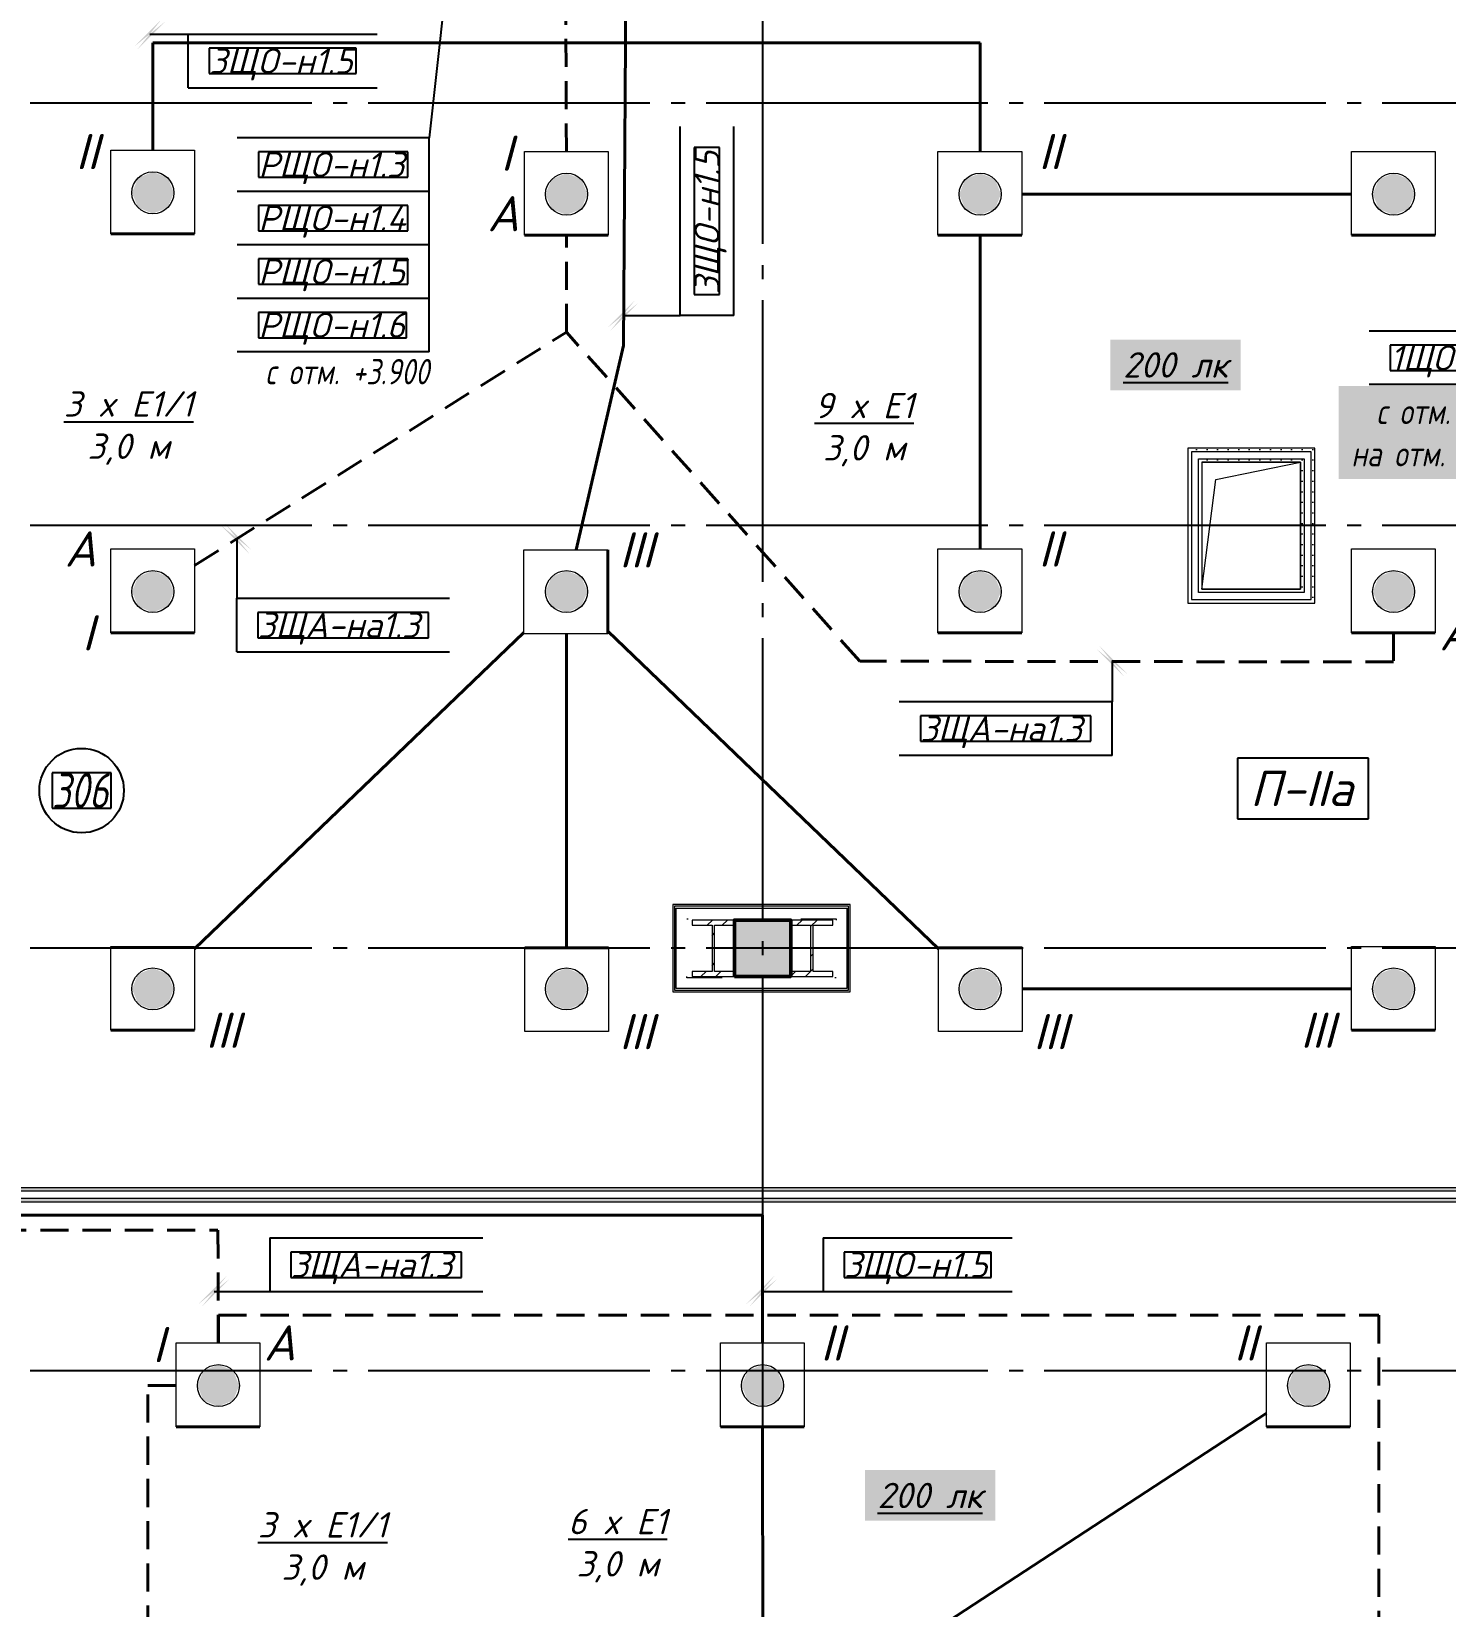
# Model space of a CAD drawing. Header units: millimetres. Extents: x 0 to 1286, y 0 to 420.
# Drawn here: x 406.3 to 506.7, y 142.9 to 254.7 of the extents above; entities that cross this region are included whole.
import ezdxf

# ---------------------------------------------------------------- set-up
doc = ezdxf.new("R2010")
doc.units = ezdxf.units.MM
for name, pattern in [('JIS_02_2.0', [3, 2, -1]), ('ГОСТ 2.303 5', [24, 20, -1.5, 1, -1.5]), ('СПКБ-0000-000-АР#003$0$Achse', [2300, 0, -800, 1500, 0])]:
    doc.linetypes.add(name, pattern=pattern)
for name, color, linetype in [('Viewport1ForCustomObjects_0', 7, 'Continuous'), ('Viewport2ForCustomObjects_0', 7, 'Continuous'), ('Номер помещения', 7, 'Continuous'), ('СПКБ-0000-000-АР#003$0$Колонны новые', 7, 'Continuous'), ('СПКБ-0000-000-АР#003$0$Колонны существующие', 7, 'Continuous'), ('СПКБ-0000-000-АР#003$0$Стены', 7, 'Continuous'), ('Строительные оси', 7, 'Continuous'), ('ЭО_АВАРИЙНОЕ ОСВЕЩЕНИЕ', 7, 'Continuous'), ('ЭО_РАБОЧЕЕ ОСВЕЩЕНИЕ', 7, 'Continuous')]:
    doc.layers.add(name, color=color, linetype=linetype)
for name, color, linetype, lineweight, true_color in [('СПКБ-0000-000-АР#003$0$Колонны новые_Ном._пера__108', 7, 'Continuous', 13, 0xfd8379), ('СПКБ-0000-000-АР#003$0$Колонны существующие_Ном._пера__102', 7, 'Continuous', 13, 0xcccccc), ('СПКБ-0000-000-АР#003$0$Стены_Ном._пера__161', 7, 'Continuous', 13, 0xe11606), ('СПКБ-0000-000-АР#003$0$Стены_Ном._пера__68', 7, 'Continuous', 20, 0xfd4435)]:
    doc.layers.add(name, color=color, linetype=linetype, lineweight=lineweight, true_color=true_color)
for name, color, linetype, lineweight in [('СПКБ-0000-000-АР#003$0$Колонны новые_Ном._пера__20', 1, 'Continuous', 20), ('СПКБ-0000-000-АР#003$0$Колонны существующие_Ном._пера__141', 7, 'Continuous', 50), ('СПКБ-0000-000-АР#003$0$Стены_Ном._пера__1', 7, 'Continuous', 13), ('СПКБ-0000-000-АР#003$0$Стены_Ном._пера__20', 1, 'Continuous', 20), ('СПКБ-0000-000-АР#003$0$Шахты ОВ_Ном._пера__1', 7, 'Continuous', 13)]:
    doc.layers.add(name, color=color, linetype=linetype, lineweight=lineweight)
doc.styles.add('1.8', font='isocpeui.ttf', dxfattribs={"height": 1.8})
doc.styles.add('2.5', font='isocpeui.ttf')
doc.styles.add('CustomTextStyle102', font='isocpeui.ttf', dxfattribs={"width": 0.987755, "height": 1.8})
doc.styles.add('CustomTextStyle109', font='isocpeui.ttf', dxfattribs={"width": 0.987755, "height": 1.8})
doc.styles.add('CustomTextStyle11', font='isocpeui.ttf', dxfattribs={"width": 0.75686, "height": 2.5})
doc.styles.add('CustomTextStyle110', font='isocpeui.ttf', dxfattribs={"width": 0.987755, "height": 1.8})
doc.styles.add('CustomTextStyle124', font='isocpeui.ttf', dxfattribs={"width": 0.987755, "height": 1.8})
doc.styles.add('CustomTextStyle125', font='isocpeui.ttf', dxfattribs={"width": 0.987755, "height": 1.8})
doc.styles.add('CustomTextStyle126', font='isocpeui.ttf', dxfattribs={"width": 0.987755, "height": 1.8})
doc.styles.add('CustomTextStyle127', font='isocpeui.ttf', dxfattribs={"width": 0.987755, "height": 1.8})
doc.styles.add('CustomTextStyle5', font='isocpeui.ttf', dxfattribs={"height": 2.5})
doc.styles.add('CustomTextStyle79', font='isocpeui.ttf', dxfattribs={"width": 0.987755, "height": 1.8})
doc.styles.add('CustomTextStyle80', font='isocpeui.ttf', dxfattribs={"width": 0.987755, "height": 1.8})
doc.styles.add('CustomTextStyle95', font='isocpeui.ttf', dxfattribs={"width": 0.987755, "height": 1.8})
doc.styles.add('CustomTextStyle96', font='isocpeui.ttf', dxfattribs={"width": 0.987755, "height": 1.8})
pattern_1 = [(0, (0, 0), (0, 75), [0, -75])]
pattern_2 = [(0, (0, 0), (0, 173.205), [0, -100]), (0, (50, 86.6), (0, 173.205), [0, -100])]
pattern_3 = [(45, (0, 0), (-159.099, 159.099), []), (45, (-53.03, 53.03), (-159.099, 159.099), [])]

# ---------------------------------------------------------------- blocks, each defined once
blk = doc.blocks.new('*E601')
at = {"layer": 'Номер помещения', "color": 6, "linetype": 'Continuous'}
for p, q in [((163.46, 82.35), (154.15, 82.35)), ((154.15, 82.35), (154.15, 78.05)), ((163.46, 78.05), (163.46, 82.35)), ((154.15, 78.05), (163.46, 78.05))]:
    blk.add_line(p, q, dxfattribs=at)
at = {"layer": 'Номер помещения', "color": 7, "linetype": 'Continuous', "true_color": 0xffffff}
for p, q in [((74.18, 81.3), (69.98, 81.3)), ((69.98, 81.3), (69.98, 78.8)), ((74.18, 78.8), (74.18, 81.3)), ((69.98, 78.8), (74.18, 78.8)), ((69.98, 78.8), (69.98, 78.8))]:
    blk.add_line(p, q, dxfattribs=at)
at = {"layer": 'Номер помещения', "color": 6, "linetype": 'Continuous'}
blk.add_circle((72.08, 80.05), 3, dxfattribs=at)
at = {"layer": 'Строительные оси', "color": 3, "linetype": 'ГОСТ 2.303 5', "lineweight": 25}
for p, q in [((120.43, 258.86), (120.43, -45.14)), ((280.43, 128.86), (-283.57, 128.86)), ((280.43, 98.86), (-283.57, 98.86)), ((280.43, 68.86), (-283.57, 68.86)), ((280.43, 38.86), (-283.57, 38.86))]:
    blk.add_line(p, q, dxfattribs=at)
at = {"layer": 'ЭО_АВАРИЙНОЕ ОСВЕЩЕНИЕ', "color": 1, "linetype": 'JIS_02_2.0', "lineweight": 40}
for p, q in [((106.5, 125.42), (106.46, 135.13)), ((106.51, 112.6), (106.51, 119.47)), ((80.1, 96.04), (106.51, 112.6)), ((127.33, 89.24), (106.51, 112.6)), ((165.24, 91.26), (165.24, 89.18)), ((165.24, 89.18), (127.33, 89.24)), ((63.15, 48.84), (81.76, 48.84)), ((81.76, 48.84), (81.78, 40.84)), ((81.79, 40.84), (81.79, 42.81)), ((81.79, 42.81), (164.2, 42.81)), ((164.2, 42.81), (164.2, 12.5)), ((76.79, -12.81), (76.79, 37.81)), ((76.79, 37.81), (78.79, 37.81))]:
    blk.add_line(p, q, dxfattribs=at)
at = {"layer": 'ЭО_АВАРИЙНОЕ ОСВЕЩЕНИЕ', "color": 7, "lineweight": 0}
for p, q in [((103.52, 125.42), (109.47, 125.42)), ((103.52, 119.47), (103.52, 125.42)), ((109.47, 125.42), (109.47, 119.47)), ((74.15, 97.21), (80.1, 97.21)), ((74.15, 91.26), (74.15, 97.21)), ((80.1, 97.21), (80.1, 91.26)), ((162.25, 97.21), (168.2, 97.21)), ((162.25, 91.26), (162.25, 97.21)), ((168.2, 97.21), (168.2, 91.26)), ((78.79, 40.84), (84.74, 40.84)), ((78.79, 34.89), (78.79, 40.84)), ((84.74, 40.84), (84.74, 34.89))]:
    blk.add_line(p, q, dxfattribs=at)
at = {"layer": 'ЭО_АВАРИЙНОЕ ОСВЕЩЕНИЕ', "color": 1, "lineweight": 40}
for p, q in [((109.47, 119.47), (103.52, 119.47)), ((80.1, 91.26), (74.15, 91.26)), ((168.2, 91.26), (162.25, 91.26)), ((84.74, 34.89), (78.79, 34.89))]:
    blk.add_line(p, q, dxfattribs=at)
at = {"layer": 'ЭО_АВАРИЙНОЕ ОСВЕЩЕНИЕ', "color": 7, "lineweight": 0}
for centre in [(106.51, 122.39), (77.14, 94.18), (165.24, 94.18), (81.79, 37.81)]:
    blk.add_circle(centre, 1.49, dxfattribs=at)
at = {"layer": 'ЭО_АВАРИЙНОЕ ОСВЕЩЕНИЕ', "color": 1, "lineweight": 0}
for points in [[(105.46, 123.45), (105.02, 122.39), (108, 122.39)], [(106.51, 123.88), (105.46, 123.45), (107.56, 123.45)], [(105.46, 123.45), (107.56, 123.45), (108, 122.39)], [(105.02, 122.39), (105.46, 121.34), (107.56, 121.34)], [(105.02, 122.39), (108, 122.39), (107.56, 121.34)], [(105.46, 121.34), (107.56, 121.34), (106.51, 120.91)], [(76.09, 95.23), (75.66, 94.18), (78.63, 94.18)], [(77.14, 95.67), (76.09, 95.23), (78.2, 95.23)], [(76.09, 95.23), (78.2, 95.23), (78.63, 94.18)], [(164.19, 95.23), (163.76, 94.18), (166.73, 94.18)], [(165.24, 95.67), (164.19, 95.23), (166.29, 95.23)], [(164.19, 95.23), (166.29, 95.23), (166.73, 94.18)], [(75.66, 94.18), (76.09, 93.13), (78.2, 93.13)], [(75.66, 94.18), (78.63, 94.18), (78.2, 93.13)], [(163.76, 94.18), (164.19, 93.13), (166.29, 93.13)], [(163.76, 94.18), (166.73, 94.18), (166.29, 93.13)], [(76.09, 93.13), (78.2, 93.13), (77.14, 92.69)], [(164.19, 93.13), (166.29, 93.13), (165.24, 92.69)], [(81.79, 39.3), (80.73, 38.87), (82.84, 38.87)], [(80.73, 38.87), (80.3, 37.81), (83.27, 37.81)], [(80.73, 38.87), (82.84, 38.87), (83.27, 37.81)], [(80.3, 37.81), (80.73, 36.76), (82.84, 36.76)], [(80.3, 37.81), (83.27, 37.81), (82.84, 36.76)], [(80.73, 36.76), (82.84, 36.76), (81.79, 36.33)]]:
    blk.add_solid(points, dxfattribs=at)
at = {"layer": 'ЭО_РАБОЧЕЕ ОСВЕЩЕНИЕ', "color": 5, "lineweight": 40}
for p, q in [((110.7, 135.13), (110.7, 133.13)), ((77.14, 125.52), (77.14, 133.13)), ((77.14, 133.13), (110.7, 133.13)), ((110.7, 133.13), (110.56, 111.64)), ((110.7, 133.13), (135.88, 133.13)), ((135.88, 133.13), (135.88, 125.42)), ((138.83, 122.39), (162.25, 122.39)), ((80.1, 119.57), (74.15, 119.57)), ((138.83, 119.47), (132.88, 119.47)), ((135.88, 119.47), (135.88, 97.21)), ((168.2, 119.47), (162.25, 119.47)), ((110.56, 111.64), (107.2, 97.14)), ((109.44, 97.14), (109.44, 91.19)), ((80.1, 68.81), (103.49, 91.27)), ((106.51, 91.19), (106.51, 68.89)), ((109.44, 91.37), (132.92, 68.81)), ((138.83, 91.26), (132.88, 91.26)), ((103.55, 68.89), (109.5, 68.89)), ((132.92, 68.89), (138.87, 68.89)), ((138.87, 65.97), (162.25, 65.97)), ((80.1, 63.04), (74.15, 63.04)), ((168.2, 63.04), (162.25, 63.04)), ((63.49, 49.92), (120.43, 49.92)), ((120.43, 49.92), (120.43, 40.84)), ((123.41, 14.43), (156.21, 35.86)), ((123.39, 34.89), (117.44, 34.89)), ((120.43, 34.89), (120.45, 15.53)), ((162.16, 34.89), (156.21, 34.89))]:
    blk.add_line(p, q, dxfattribs=at)
at = {"layer": 'ЭО_РАБОЧЕЕ ОСВЕЩЕНИЕ', "color": 7, "lineweight": 0}
for p, q in [((74.15, 125.52), (80.1, 125.52)), ((74.15, 119.57), (74.15, 125.52)), ((80.1, 125.52), (80.1, 119.57)), ((132.88, 125.42), (138.83, 125.42)), ((132.88, 119.47), (132.88, 125.42)), ((138.83, 125.42), (138.83, 119.47)), ((162.25, 125.42), (168.2, 125.42)), ((162.25, 119.47), (162.25, 125.42)), ((168.2, 125.42), (168.2, 119.47)), ((103.49, 91.19), (103.49, 97.14)), ((103.49, 97.14), (109.44, 97.14)), ((132.88, 97.21), (138.83, 97.21)), ((132.88, 91.26), (132.88, 97.21)), ((138.83, 97.21), (138.83, 91.26)), ((109.44, 91.19), (103.49, 91.19)), ((74.15, 68.99), (80.1, 68.99)), ((74.15, 63.04), (74.15, 68.99)), ((80.1, 68.99), (80.1, 63.04)), ((103.55, 62.94), (103.55, 68.89)), ((109.5, 68.89), (109.5, 62.94)), ((132.92, 62.94), (132.92, 68.89)), ((138.87, 68.89), (138.87, 62.94)), ((162.25, 68.99), (168.2, 68.99)), ((162.25, 63.04), (162.25, 68.99)), ((168.2, 68.99), (168.2, 63.04)), ((109.5, 62.94), (103.55, 62.94)), ((138.87, 62.94), (132.92, 62.94)), ((117.44, 40.84), (123.39, 40.84)), ((117.44, 34.89), (117.44, 40.84)), ((123.39, 40.84), (123.39, 34.89)), ((156.21, 40.84), (162.16, 40.84)), ((156.21, 34.89), (156.21, 40.84)), ((162.16, 40.84), (162.16, 34.89))]:
    blk.add_line(p, q, dxfattribs=at)
for centre in [(77.14, 122.49), (135.88, 122.39), (165.24, 122.39), (106.51, 94.18), (135.88, 94.18), (77.14, 65.97), (106.51, 65.97), (135.88, 65.97), (165.24, 65.97), (120.43, 37.81), (159.2, 37.81)]:
    blk.add_circle(centre, 1.49, dxfattribs=at)
at = {"layer": 'ЭО_РАБОЧЕЕ ОСВЕЩЕНИЕ', "color": 5, "lineweight": 0}
for points in [[(76.09, 123.55), (75.66, 122.49), (78.63, 122.49)], [(77.14, 123.98), (76.09, 123.55), (78.2, 123.55)], [(76.09, 123.55), (78.2, 123.55), (78.63, 122.49)], [(134.82, 123.45), (134.39, 122.39), (137.36, 122.39)], [(135.88, 123.88), (134.82, 123.45), (136.93, 123.45)], [(134.82, 123.45), (136.93, 123.45), (137.36, 122.39)], [(164.19, 123.45), (163.76, 122.39), (166.73, 122.39)], [(165.24, 123.88), (164.19, 123.45), (166.29, 123.45)], [(164.19, 123.45), (166.29, 123.45), (166.73, 122.39)], [(75.66, 122.49), (76.09, 121.44), (78.2, 121.44)], [(75.66, 122.49), (78.63, 122.49), (78.2, 121.44)], [(134.39, 122.39), (134.82, 121.34), (136.93, 121.34)], [(134.39, 122.39), (137.36, 122.39), (136.93, 121.34)], [(163.76, 122.39), (164.19, 121.34), (166.29, 121.34)], [(163.76, 122.39), (166.73, 122.39), (166.29, 121.34)], [(76.09, 121.44), (78.2, 121.44), (77.14, 121.01)], [(134.82, 121.34), (136.93, 121.34), (135.88, 120.91)], [(164.19, 121.34), (166.29, 121.34), (165.24, 120.91)], [(105.46, 95.23), (105.02, 94.18), (108, 94.18)], [(106.51, 95.67), (105.46, 95.23), (107.56, 95.23)], [(105.46, 95.23), (107.56, 95.23), (108, 94.18)], [(134.82, 95.23), (134.39, 94.18), (137.36, 94.18)], [(135.88, 95.67), (134.82, 95.23), (136.93, 95.23)], [(134.82, 95.23), (136.93, 95.23), (137.36, 94.18)], [(105.02, 94.18), (105.46, 93.13), (107.56, 93.13)], [(105.02, 94.18), (108, 94.18), (107.56, 93.13)], [(134.39, 94.18), (134.82, 93.13), (136.93, 93.13)], [(134.39, 94.18), (137.36, 94.18), (136.93, 93.13)], [(105.46, 93.13), (107.56, 93.13), (106.51, 92.69)], [(134.82, 93.13), (136.93, 93.13), (135.88, 92.69)], [(77.14, 67.45), (76.09, 67.02), (78.2, 67.02)], [(106.51, 67.45), (105.46, 67.02), (107.56, 67.02)], [(135.88, 67.45), (134.82, 67.02), (136.93, 67.02)], [(165.24, 67.45), (164.19, 67.02), (166.29, 67.02)], [(76.09, 67.02), (75.66, 65.97), (78.63, 65.97)], [(76.09, 67.02), (78.2, 67.02), (78.63, 65.97)], [(105.46, 67.02), (105.02, 65.97), (108, 65.97)], [(105.46, 67.02), (107.56, 67.02), (108, 65.97)], [(134.82, 67.02), (134.39, 65.97), (137.36, 65.97)], [(134.82, 67.02), (136.93, 67.02), (137.36, 65.97)], [(164.19, 67.02), (163.76, 65.97), (166.73, 65.97)], [(164.19, 67.02), (166.29, 67.02), (166.73, 65.97)], [(75.66, 65.97), (76.09, 64.91), (78.2, 64.91)], [(75.66, 65.97), (78.63, 65.97), (78.2, 64.91)], [(76.09, 64.91), (78.2, 64.91), (77.14, 64.48)], [(105.02, 65.97), (105.46, 64.91), (107.56, 64.91)], [(105.02, 65.97), (108, 65.97), (107.56, 64.91)], [(105.46, 64.91), (107.56, 64.91), (106.51, 64.48)], [(134.39, 65.97), (134.82, 64.91), (136.93, 64.91)], [(134.39, 65.97), (137.36, 65.97), (136.93, 64.91)], [(134.82, 64.91), (136.93, 64.91), (135.88, 64.48)], [(163.76, 65.97), (164.19, 64.91), (166.29, 64.91)], [(163.76, 65.97), (166.73, 65.97), (166.29, 64.91)], [(164.19, 64.91), (166.29, 64.91), (165.24, 64.48)], [(120.43, 39.3), (119.38, 38.87), (121.48, 38.87)], [(159.2, 39.3), (158.15, 38.87), (160.25, 38.87)], [(119.38, 38.87), (118.94, 37.81), (121.92, 37.81)], [(119.38, 38.87), (121.48, 38.87), (121.92, 37.81)], [(158.15, 38.87), (157.72, 37.81), (160.69, 37.81)], [(158.15, 38.87), (160.25, 38.87), (160.69, 37.81)], [(118.94, 37.81), (119.38, 36.76), (121.48, 36.76)], [(118.94, 37.81), (121.92, 37.81), (121.48, 36.76)], [(157.72, 37.81), (158.15, 36.76), (160.25, 36.76)], [(157.72, 37.81), (160.69, 37.81), (160.25, 36.76)], [(119.38, 36.76), (121.48, 36.76), (120.43, 36.33)], [(158.15, 36.76), (160.25, 36.76), (159.2, 36.33)]]:
    blk.add_solid(points, dxfattribs=at)
at = {"layer": 'Номер помещения', "color": 7, "linetype": 'Continuous', "style": 'CustomTextStyle11', "width": 0.75686}
blk.add_text('306', height=2.5, dxfattribs=at).set_placement((69.98, 78.8))
at = {"layer": 'Номер помещения', "color": 7, "linetype": 'Continuous', "style": 'CustomTextStyle5'}
blk.add_text('П-IIа', height=2.5, dxfattribs=at).set_placement((155.05, 78.95))
blk = doc.blocks.new('СПКБ-0000-000-АР#003$0$Стена_35', base_point=(6243, 5186))
at = {"layer": 'СПКБ-0000-000-АР#003$0$Стены_Ном._пера__161', "linetype": 'Continuous', "lineweight": 13, "true_color": 0xe11606}
h = blk.add_hatch(dxfattribs=at)
h.set_pattern_fill('ГИПС', color=12, style=0, pattern_type=2)
h.set_pattern_definition(pattern_1)
h.paths.add_polyline_path([(17743, 5186), (6243, 5186), (6243, 5161), (17743, 5161)])
h = blk.add_hatch(dxfattribs=at)
h.set_pattern_fill('ГИПС', color=12, style=0, pattern_type=2)
h.set_pattern_definition(pattern_1)
h.paths.add_polyline_path([(6243, 5086), (17743, 5086), (17743, 5111), (6243, 5111)])
at = {"layer": 'СПКБ-0000-000-АР#003$0$Стены_Ном._пера__161', "color": 12, "linetype": 'Continuous', "lineweight": 13, "true_color": 0xe11606}
for p, q in [((17743, 5161), (6243, 5161)), ((6243, 5111), (17743, 5111))]:
    blk.add_line(p, q, dxfattribs=at)
at = {"layer": 'СПКБ-0000-000-АР#003$0$Стены_Ном._пера__161', "color": 12, "linetype": 'Continuous', "lineweight": 13, "true_color": 0xe11606, "flags": 128}
for points in [[(17743, 5186), (6243, 5186)], [(6243, 5086), (17743, 5086)]]:
    blk.add_lwpolyline(points, dxfattribs=at)
blk = doc.blocks.new('СПКБ-0000-000-АР#003$0$Стена_122', base_point=(15164, 9436))
at = {"layer": 'СПКБ-0000-000-АР#003$0$Стены_Ном._пера__161', "linetype": 'Continuous', "lineweight": 13, "true_color": 0xe11606}
h = blk.add_hatch(dxfattribs=at)
h.set_pattern_fill('ГИПС', color=12, style=0, pattern_type=2)
h.set_pattern_definition(pattern_1)
h.paths.add_polyline_path([(15064, 10436), (15064, 9336), (15089, 9361), (15089, 10411)])
h = blk.add_hatch(dxfattribs=at)
h.set_pattern_fill('ГИПС', color=12, style=0, pattern_type=2)
h.set_pattern_definition(pattern_1)
h.paths.add_polyline_path([(15164, 9436), (15164, 10336), (15139, 10361), (15139, 9411)])
at = {"layer": 'СПКБ-0000-000-АР#003$0$Стены_Ном._пера__161', "color": 12, "linetype": 'Continuous', "lineweight": 13, "true_color": 0xe11606}
for p, q in [((15089, 10411), (15089, 9361)), ((15139, 9411), (15139, 10361))]:
    blk.add_line(p, q, dxfattribs=at)
at = {"layer": 'СПКБ-0000-000-АР#003$0$Стены_Ном._пера__161', "color": 12, "linetype": 'Continuous', "lineweight": 13, "true_color": 0xe11606, "flags": 128}
for points in [[(15064, 10436), (15064, 9336)], [(15164, 9436), (15164, 10336)]]:
    blk.add_lwpolyline(points, dxfattribs=at)
blk = doc.blocks.new('СПКБ-0000-000-АР#003$0$Стена_123', base_point=(15164, 10336))
at = {"layer": 'СПКБ-0000-000-АР#003$0$Стены_Ном._пера__161', "linetype": 'Continuous', "lineweight": 13, "true_color": 0xe11606}
h = blk.add_hatch(dxfattribs=at)
h.set_pattern_fill('ГИПС', color=12, style=0, pattern_type=2)
h.set_pattern_definition(pattern_1)
h.paths.add_polyline_path([(15964, 10436), (15064, 10436), (15089, 10411), (15939, 10411)])
h = blk.add_hatch(dxfattribs=at)
h.set_pattern_fill('ГИПС', color=12, style=0, pattern_type=2)
h.set_pattern_definition(pattern_1)
h.paths.add_polyline_path([(15164, 10336), (15864, 10336), (15889, 10361), (15139, 10361)])
at = {"layer": 'СПКБ-0000-000-АР#003$0$Стены_Ном._пера__161', "color": 12, "linetype": 'Continuous', "lineweight": 13, "true_color": 0xe11606}
for p, q in [((15939, 10411), (15089, 10411)), ((15139, 10361), (15889, 10361))]:
    blk.add_line(p, q, dxfattribs=at)
at = {"layer": 'СПКБ-0000-000-АР#003$0$Стены_Ном._пера__161', "color": 12, "linetype": 'Continuous', "lineweight": 13, "true_color": 0xe11606, "flags": 128}
for points in [[(15964, 10436), (15064, 10436)], [(15164, 10336), (15864, 10336)]]:
    blk.add_lwpolyline(points, dxfattribs=at)
blk = doc.blocks.new('СПКБ-0000-000-АР#003$0$Стена_124', base_point=(15164, 9436))
at = {"layer": 'СПКБ-0000-000-АР#003$0$Стены_Ном._пера__161', "linetype": 'Continuous', "lineweight": 13, "true_color": 0xe11606}
h = blk.add_hatch(dxfattribs=at)
h.set_pattern_fill('ГИПС', color=12, style=0, pattern_type=2)
h.set_pattern_definition(pattern_1)
h.paths.add_polyline_path([(15864, 9436), (15164, 9436), (15139, 9411), (15889, 9411)])
h = blk.add_hatch(dxfattribs=at)
h.set_pattern_fill('ГИПС', color=12, style=0, pattern_type=2)
h.set_pattern_definition(pattern_1)
h.paths.add_polyline_path([(15064, 9336), (15964, 9336), (15939, 9361), (15089, 9361)])
at = {"layer": 'СПКБ-0000-000-АР#003$0$Стены_Ном._пера__161', "color": 12, "linetype": 'Continuous', "lineweight": 13, "true_color": 0xe11606}
for p, q in [((15889, 9411), (15139, 9411)), ((15089, 9361), (15939, 9361))]:
    blk.add_line(p, q, dxfattribs=at)
at = {"layer": 'СПКБ-0000-000-АР#003$0$Стены_Ном._пера__161', "color": 12, "linetype": 'Continuous', "lineweight": 13, "true_color": 0xe11606, "flags": 128}
for points in [[(15864, 9436), (15164, 9436)], [(15064, 9336), (15964, 9336)]]:
    blk.add_lwpolyline(points, dxfattribs=at)
blk = doc.blocks.new('СПКБ-0000-000-АР#003$0$Стена_125', base_point=(15864, 9436))
at = {"layer": 'СПКБ-0000-000-АР#003$0$Стены_Ном._пера__161', "linetype": 'Continuous', "lineweight": 13, "true_color": 0xe11606}
h = blk.add_hatch(dxfattribs=at)
h.set_pattern_fill('ГИПС', color=12, style=0, pattern_type=2)
h.set_pattern_definition(pattern_1)
h.paths.add_polyline_path([(15964, 9336), (15964, 10436), (15939, 10411), (15939, 9361)])
h = blk.add_hatch(dxfattribs=at)
h.set_pattern_fill('ГИПС', color=12, style=0, pattern_type=2)
h.set_pattern_definition(pattern_1)
h.paths.add_polyline_path([(15864, 10336), (15864, 9436), (15889, 9411), (15889, 10361)])
at = {"layer": 'СПКБ-0000-000-АР#003$0$Стены_Ном._пера__161', "color": 12, "linetype": 'Continuous', "lineweight": 13, "true_color": 0xe11606}
for p, q in [((15939, 9361), (15939, 10411)), ((15889, 10361), (15889, 9411))]:
    blk.add_line(p, q, dxfattribs=at)
at = {"layer": 'СПКБ-0000-000-АР#003$0$Стены_Ном._пера__161', "color": 12, "linetype": 'Continuous', "lineweight": 13, "true_color": 0xe11606, "flags": 128}
for points in [[(15964, 9336), (15964, 10436)], [(15864, 10336), (15864, 9436)]]:
    blk.add_lwpolyline(points, dxfattribs=at)
blk = doc.blocks.new('СПКБ-0000-000-АР#003$0$Стена_179', base_point=(12566, 6676))
at = {"layer": 'СПКБ-0000-000-АР#003$0$Стены_Ном._пера__20', "linetype": 'Continuous', "lineweight": 20}
h = blk.add_hatch(dxfattribs=at)
h.set_pattern_fill('ШТУКАТУРКА', color=1, style=0, pattern_type=2)
h.set_pattern_definition(pattern_2)
h.paths.add_polyline_path([(12641, 6601), (11431, 6601), (11418, 6588), (12654, 6588)])
h = blk.add_hatch(dxfattribs=at)
h.set_pattern_fill('ШТУКАТУРКА', color=1, style=0, pattern_type=2)
h.set_pattern_definition(pattern_2)
h.paths.add_polyline_path([(11406, 6576), (12666, 6576), (12654, 6588), (11418, 6588)])
at = {"layer": 'СПКБ-0000-000-АР#003$0$Стены_Ном._пера__1', "color": 7, "linetype": 'СПКБ-0000-000-АР#003$0$Achse', "lineweight": 13, "flags": 128}
blk.add_lwpolyline([(12566, 6676), (11506, 6676)], dxfattribs=at)
at = {"layer": 'СПКБ-0000-000-АР#003$0$Стены_Ном._пера__20', "color": 1, "linetype": 'Continuous', "lineweight": 20, "flags": 128}
blk.add_lwpolyline([(11406, 6576), (12666, 6576)], dxfattribs=at)
at = {"layer": 'СПКБ-0000-000-АР#003$0$Стены_Ном._пера__68', "color": 20, "linetype": 'Continuous', "lineweight": 20, "true_color": 0xfd4435}
for p, q in [((12641, 6601), (11431, 6601)), ((11418, 6588), (12654, 6588))]:
    blk.add_line(p, q, dxfattribs=at)
blk = doc.blocks.new('СПКБ-0000-000-АР#003$0$Стена_180', base_point=(12566, 6676))
at = {"layer": 'СПКБ-0000-000-АР#003$0$Стены_Ном._пера__20', "linetype": 'Continuous', "lineweight": 20}
h = blk.add_hatch(dxfattribs=at)
h.set_pattern_fill('ШТУКАТУРКА', color=1, style=0, pattern_type=2)
h.set_pattern_definition(pattern_2)
h.paths.add_polyline_path([(12641, 7171), (12641, 6601), (12654, 6588), (12654, 7184)])
h = blk.add_hatch(dxfattribs=at)
h.set_pattern_fill('ШТУКАТУРКА', color=1, style=0, pattern_type=2)
h.set_pattern_definition(pattern_2)
h.paths.add_polyline_path([(12666, 6576), (12666, 7196), (12654, 7184), (12654, 6588)])
at = {"layer": 'СПКБ-0000-000-АР#003$0$Стены_Ном._пера__1', "color": 7, "linetype": 'СПКБ-0000-000-АР#003$0$Achse', "lineweight": 13, "flags": 128}
blk.add_lwpolyline([(12566, 7096), (12566, 6676)], dxfattribs=at)
at = {"layer": 'СПКБ-0000-000-АР#003$0$Стены_Ном._пера__20', "color": 1, "linetype": 'Continuous', "lineweight": 20, "flags": 128}
blk.add_lwpolyline([(12666, 6576), (12666, 7196)], dxfattribs=at)
at = {"layer": 'СПКБ-0000-000-АР#003$0$Стены_Ном._пера__68', "color": 20, "linetype": 'Continuous', "lineweight": 20, "true_color": 0xfd4435}
for p, q in [((12641, 7171), (12641, 6601)), ((12654, 6588), (12654, 7184))]:
    blk.add_line(p, q, dxfattribs=at)
blk = doc.blocks.new('СПКБ-0000-000-АР#003$0$Стена_181', base_point=(11506, 6676))
at = {"layer": 'СПКБ-0000-000-АР#003$0$Стены_Ном._пера__20', "linetype": 'Continuous', "lineweight": 20}
h = blk.add_hatch(dxfattribs=at)
h.set_pattern_fill('ШТУКАТУРКА', color=1, style=0, pattern_type=2)
h.set_pattern_definition(pattern_2)
h.paths.add_polyline_path([(11406, 7196), (11406, 6576), (11418, 6588), (11418, 7184)])
h = blk.add_hatch(dxfattribs=at)
h.set_pattern_fill('ШТУКАТУРКА', color=1, style=0, pattern_type=2)
h.set_pattern_definition(pattern_2)
h.paths.add_polyline_path([(11431, 6601), (11431, 7171), (11418, 7184), (11418, 6588)])
at = {"layer": 'СПКБ-0000-000-АР#003$0$Стены_Ном._пера__1', "color": 7, "linetype": 'СПКБ-0000-000-АР#003$0$Achse', "lineweight": 13, "flags": 128}
blk.add_lwpolyline([(11506, 6676), (11506, 7096)], dxfattribs=at)
at = {"layer": 'СПКБ-0000-000-АР#003$0$Стены_Ном._пера__20', "color": 1, "linetype": 'Continuous', "lineweight": 20, "flags": 128}
blk.add_lwpolyline([(11406, 7196), (11406, 6576)], dxfattribs=at)
at = {"layer": 'СПКБ-0000-000-АР#003$0$Стены_Ном._пера__68', "color": 20, "linetype": 'Continuous', "lineweight": 20, "true_color": 0xfd4435}
for p, q in [((11418, 7184), (11418, 6588)), ((11431, 6601), (11431, 7171))]:
    blk.add_line(p, q, dxfattribs=at)
blk = doc.blocks.new('СПКБ-0000-000-АР#003$0$Стена_182', base_point=(12566, 7096))
at = {"layer": 'СПКБ-0000-000-АР#003$0$Стены_Ном._пера__20', "linetype": 'Continuous', "lineweight": 20}
h = blk.add_hatch(dxfattribs=at)
h.set_pattern_fill('ШТУКАТУРКА', color=1, style=0, pattern_type=2)
h.set_pattern_definition(pattern_2)
h.paths.add_polyline_path([(12666, 7196), (11406, 7196), (11418, 7184), (12654, 7184)])
h = blk.add_hatch(dxfattribs=at)
h.set_pattern_fill('ШТУКАТУРКА', color=1, style=0, pattern_type=2)
h.set_pattern_definition(pattern_2)
h.paths.add_polyline_path([(11431, 7171), (12641, 7171), (12654, 7184), (11418, 7184)])
at = {"layer": 'СПКБ-0000-000-АР#003$0$Стены_Ном._пера__1', "color": 7, "linetype": 'СПКБ-0000-000-АР#003$0$Achse', "lineweight": 13, "flags": 128}
blk.add_lwpolyline([(11506, 7096), (12566, 7096)], dxfattribs=at)
at = {"layer": 'СПКБ-0000-000-АР#003$0$Стены_Ном._пера__20', "color": 1, "linetype": 'Continuous', "lineweight": 20, "flags": 128}
blk.add_lwpolyline([(12666, 7196), (11406, 7196)], dxfattribs=at)
at = {"layer": 'СПКБ-0000-000-АР#003$0$Стены_Ном._пера__68', "color": 20, "linetype": 'Continuous', "lineweight": 20, "true_color": 0xfd4435}
for p, q in [((12654, 7184), (11418, 7184)), ((11431, 7171), (12641, 7171))]:
    blk.add_line(p, q, dxfattribs=at)
blk = doc.blocks.new('СПКБ-0000-000-АР#003$0$Колонна_65', base_point=(12393, 6886))
at = {"layer": 'СПКБ-0000-000-АР#003$0$Колонны новые_Ном._пера__108', "linetype": 'Continuous', "lineweight": 13, "true_color": 0xfd8379}
h = blk.add_hatch(dxfattribs=at)
h.set_pattern_fill('СТАЛЬ', color=11, style=0, pattern_type=2)
h.set_pattern_definition(pattern_3)
h.paths.add_polyline_path([(12243, 6686), (12543, 6686), (12543, 6722), (12402, 6722), (12402, 7049), (12543, 7049), (12543, 7086), (12243, 7086), (12243, 7049), (12384, 7049), (12384, 6722), (12243, 6722)])
at = {"layer": 'СПКБ-0000-000-АР#003$0$Колонны новые_Ном._пера__20', "color": 1, "linetype": 'Continuous', "lineweight": 20}
for p, q in [((12543, 7086), (12243, 7086)), ((12243, 7086), (12243, 7049)), ((12243, 7049), (12384, 7049)), ((12384, 7049), (12384, 6722)), ((12402, 6722), (12402, 7049)), ((12402, 7049), (12543, 7049)), ((12543, 7049), (12543, 7086)), ((12384, 6722), (12243, 6722)), ((12243, 6722), (12243, 6686)), ((12543, 6722), (12402, 6722)), ((12543, 6686), (12543, 6722)), ((12243, 6686), (12543, 6686))]:
    blk.add_line(p, q, dxfattribs=at)
blk = doc.blocks.new('СПКБ-0000-000-АР#003$0$Колонна_66', base_point=(11693, 6886))
at = {"layer": 'СПКБ-0000-000-АР#003$0$Колонны новые_Ном._пера__108', "linetype": 'Continuous', "lineweight": 13, "true_color": 0xfd8379}
h = blk.add_hatch(dxfattribs=at)
h.set_pattern_fill('СТАЛЬ', color=11, style=0, pattern_type=2)
h.set_pattern_definition(pattern_3)
h.paths.add_polyline_path([(11843, 6686), (11843, 6722), (11702, 6722), (11702, 7049), (11843, 7049), (11843, 7086), (11543, 7086), (11543, 7049), (11684, 7049), (11684, 6722), (11543, 6722), (11543, 6686)])
at = {"layer": 'СПКБ-0000-000-АР#003$0$Колонны новые_Ном._пера__20', "color": 1, "linetype": 'Continuous', "lineweight": 20}
for p, q in [((11843, 7086), (11543, 7086)), ((11543, 7086), (11543, 7049)), ((11543, 7049), (11684, 7049)), ((11684, 7049), (11684, 6722)), ((11702, 6722), (11702, 7049)), ((11702, 7049), (11843, 7049)), ((11843, 7049), (11843, 7086)), ((11684, 6722), (11543, 6722)), ((11543, 6722), (11543, 6686)), ((11843, 6722), (11702, 6722)), ((11843, 6686), (11843, 6722)), ((11543, 6686), (11843, 6686))]:
    blk.add_line(p, q, dxfattribs=at)
blk = doc.blocks.new('СПКБ-0000-000-АР#003$0$Колонна_113', base_point=(12043, 6886))
at = {"layer": 'СПКБ-0000-000-АР#003$0$Колонны существующие_Ном._пера__102', "linetype": 'Continuous', "lineweight": 13, "true_color": 0xcccccc}
blk.add_hatch(color=254, dxfattribs=at).paths.add_polyline_path([(11843, 6686), (12243, 6686), (12243, 7086), (11843, 7086)])
at = {"layer": 'СПКБ-0000-000-АР#003$0$Колонны существующие_Ном._пера__141', "color": 7, "linetype": 'Continuous', "lineweight": 50, "flags": 128}
blk.add_lwpolyline([(11843, 6686), (12243, 6686), (12243, 7086), (11843, 7086)], close=True, dxfattribs=at)
blk = doc.blocks.new('*E600')
at = {"layer": 'СПКБ-0000-000-АР#003$0$Шахты ОВ_Ном._пера__1', "color": 7, "linetype": 'Continuous', "lineweight": 13}
for p, q in [((398.177, 128.97), (404.194, 130.201)), ((397.194, 121.201), (398.177, 128.97))]:
    blk.add_line(p, q, dxfattribs=at)
at = {"layer": 'СПКБ-0000-000-АР#003$0$Шахты ОВ_Ном._пера__1', "color": 7, "linetype": 'Continuous', "lineweight": 13, "flags": 128}
blk.add_lwpolyline([(404.194, 121.201), (404.194, 130.201), (397.194, 130.201), (397.194, 121.201)], close=True, dxfattribs=at)
at = {"layer": 'СПКБ-0000-000-АР#003$0$Колонны новые', "color": 1, "lineweight": 20, "xscale": 0.01, "yscale": 0.01, "zscale": 0.01}
for name, p in [('СПКБ-0000-000-АР#003$0$Колонна_66', (362.499, 95.701)), ('СПКБ-0000-000-АР#003$0$Колонна_65', (369.499, 95.701))]:
    blk.add_blockref(name, p, dxfattribs=at)
at = {"layer": 'СПКБ-0000-000-АР#003$0$Колонны существующие', "color": 7, "lineweight": 50, "xscale": 0.01, "yscale": 0.01, "zscale": 0.01}
blk.add_blockref('СПКБ-0000-000-АР#003$0$Колонна_113', (365.999, 95.701), dxfattribs=at)
at = {"layer": 'СПКБ-0000-000-АР#003$0$Стены', "color": 12, "lineweight": 13, "true_color": 0xe11606, "xscale": 0.01, "yscale": 0.01, "zscale": 0.01}
for name, p in [('СПКБ-0000-000-АР#003$0$Стена_122', (397.204, 121.201)), ('СПКБ-0000-000-АР#003$0$Стена_123', (397.204, 130.201)), ('СПКБ-0000-000-АР#003$0$Стена_125', (404.204, 121.201)), ('СПКБ-0000-000-АР#003$0$Стена_124', (397.204, 121.201)), ('СПКБ-0000-000-АР#003$0$Стена_35', (307.999, 78.703))]:
    blk.add_blockref(name, p, dxfattribs=at)
at = {"layer": 'СПКБ-0000-000-АР#003$0$Стены', "color": 12, "lineweight": 50, "true_color": 0xdf0000, "xscale": 0.01, "yscale": 0.01, "zscale": 0.01}
for name, p in [('СПКБ-0000-000-АР#003$0$Стена_181', (360.623, 93.601)), ('СПКБ-0000-000-АР#003$0$Стена_182', (371.223, 97.801)), ('СПКБ-0000-000-АР#003$0$Стена_180', (371.223, 93.601)), ('СПКБ-0000-000-АР#003$0$Стена_179', (371.223, 93.601))]:
    blk.add_blockref(name, p, dxfattribs=at)
blk = doc.blocks.new('CustomObjectsInViewport1_0')
at = {"layer": 'ЭО_АВАРИЙНОЕ ОСВЕЩЕНИЕ'}
for p, q in [((420.85, 218.71), (420.85, 214.43)), ((420.85, 214.43), (435.96, 214.43)), ((420.85, 210.63), (420.85, 214.43)), ((420.85, 210.63), (435.96, 210.63)), ((483, 209.95), (483, 207.08)), ((483, 207.08), (467.89, 207.08)), ((483, 203.28), (483, 207.08)), ((483, 203.28), (467.89, 203.28)), ((423.2, 169.02), (438.32, 169.02)), ((423.2, 169.02), (423.2, 165.22)), ((419.25, 165.22), (423.2, 165.22)), ((423.2, 165.22), (438.32, 165.22))]:
    blk.add_line(p, q, dxfattribs=at)
at = {"layer": 'ЭО_АВАРИЙНОЕ ОСВЕЩЕНИЕ', "color": 7, "true_color": 0xffffff}
for p, q in [((434.46, 213.43), (422.35, 213.43)), ((422.35, 213.43), (422.35, 211.63)), ((434.46, 211.63), (434.46, 213.43)), ((422.35, 211.63), (434.46, 211.63)), ((422.35, 211.63), (422.35, 211.63)), ((481.5, 206.08), (469.39, 206.08)), ((469.39, 206.08), (469.39, 204.28)), ((481.5, 204.28), (481.5, 206.08)), ((469.39, 204.28), (481.5, 204.28)), ((469.39, 204.28), (469.39, 204.28)), ((436.82, 168.02), (424.7, 168.02)), ((424.7, 168.02), (424.7, 166.22)), ((436.82, 166.22), (436.82, 168.02)), ((424.7, 166.22), (436.82, 166.22)), ((424.7, 166.22), (424.7, 166.22))]:
    blk.add_line(p, q, dxfattribs=at)
at = {"layer": 'ЭО_АВАРИЙНОЕ ОСВЕЩЕНИЕ'}
for points in [[(421.95, 217.82), (419.95, 219.82), (419.74, 219.6), (421.74, 217.6)], [(484.1, 209.05), (482.1, 211.05), (481.89, 210.84), (483.89, 208.84)], [(420.14, 166.33), (418.14, 164.33), (418.35, 164.12), (420.35, 166.12)]]:
    blk.add_solid(points, dxfattribs=at)
at = {"layer": 'ЭО_РАБОЧЕЕ ОСВЕЩЕНИЕ'}
for p, q in [((437.45, 273.62), (434.51, 247.12)), ((414.67, 254.48), (417.4, 254.48)), ((417.4, 254.48), (430.82, 254.48)), ((417.4, 250.68), (417.4, 254.48)), ((417.4, 250.68), (430.82, 250.68)), ((434.51, 247.12), (420.89, 247.12)), ((434.51, 231.92), (434.51, 247.12)), ((452.34, 234.51), (452.34, 247.93)), ((456.14, 234.51), (456.14, 247.93)), ((434.51, 243.32), (420.89, 243.32)), ((434.51, 239.52), (420.89, 239.52)), ((434.51, 235.72), (420.89, 235.72)), ((448.26, 234.51), (452.34, 234.51)), ((456.14, 234.51), (452.34, 234.51)), ((514.4, 233.4), (501.26, 233.4)), ((434.51, 231.92), (420.89, 231.92)), ((514.4, 229.6), (501.26, 229.6)), ((462.48, 169.02), (475.91, 169.02)), ((462.48, 169.02), (462.48, 165.22)), ((458.13, 165.22), (462.48, 165.22)), ((462.48, 165.22), (475.91, 165.22))]:
    blk.add_line(p, q, dxfattribs=at)
at = {"layer": 'ЭО_РАБОЧЕЕ ОСВЕЩЕНИЕ', "color": 7, "true_color": 0xffffff}
for p, q in [((429.32, 253.48), (418.9, 253.48)), ((418.9, 253.48), (418.9, 251.68)), ((429.32, 251.68), (429.32, 253.48)), ((418.9, 251.68), (429.32, 251.68)), ((418.9, 251.68), (418.9, 251.68)), ((433.01, 246.12), (422.39, 246.12)), ((422.39, 246.12), (422.39, 244.32)), ((433.01, 244.32), (433.01, 246.12)), ((455.14, 246.43), (453.34, 246.43)), ((453.34, 246.43), (453.34, 236.01)), ((455.14, 236.01), (455.14, 246.43)), ((422.39, 244.32), (433.01, 244.32)), ((422.39, 244.32), (422.39, 244.32)), ((433.01, 242.32), (422.39, 242.32)), ((422.39, 242.32), (422.39, 240.52)), ((433.01, 240.52), (433.01, 242.32)), ((422.39, 240.52), (433.01, 240.52)), ((422.39, 240.52), (422.39, 240.52)), ((433, 238.52), (422.39, 238.52)), ((422.39, 238.52), (422.39, 236.72)), ((433, 236.72), (433, 238.52)), ((422.39, 236.72), (433, 236.72)), ((422.39, 236.72), (422.39, 236.72)), ((453.34, 236.01), (455.14, 236.01)), ((455.14, 236.01), (455.14, 236.01)), ((432.91, 234.72), (422.39, 234.72)), ((422.39, 234.72), (422.39, 232.92)), ((432.91, 232.92), (432.91, 234.72)), ((422.39, 232.92), (432.91, 232.92)), ((422.39, 232.92), (422.39, 232.92)), ((512.82, 232.4), (502.76, 232.4)), ((502.76, 232.4), (502.76, 230.6)), ((502.76, 230.6), (512.82, 230.6)), ((502.76, 230.6), (502.76, 230.6)), ((474.41, 168.02), (463.98, 168.02)), ((463.98, 168.02), (463.98, 166.22)), ((474.41, 166.22), (474.41, 168.02)), ((463.98, 166.22), (474.41, 166.22)), ((463.98, 166.22), (463.98, 166.22))]:
    blk.add_line(p, q, dxfattribs=at)
at = {"layer": 'ЭО_РАБОЧЕЕ ОСВЕЩЕНИЕ'}
for points in [[(415.56, 255.59), (413.56, 253.59), (413.78, 253.38), (415.78, 255.38)], [(449.15, 235.62), (447.15, 233.62), (447.36, 233.4), (449.36, 235.4)], [(459.03, 166.33), (457.03, 164.33), (457.24, 164.12), (459.24, 166.12)]]:
    blk.add_solid(points, dxfattribs=at)
at = {"layer": 'ЭО_АВАРИЙНОЕ ОСВЕЩЕНИЕ', "width": 0.987755}
for style, p in [('CustomTextStyle79', (422.35, 211.63)), ('CustomTextStyle109', (469.39, 204.28)), ('CustomTextStyle80', (424.7, 166.22))]:
    blk.add_text('3ЩА-на1.3', height=1.8, dxfattribs=dict(at, style=style)).set_placement(p)
at = {"layer": 'ЭО_РАБОЧЕЕ ОСВЕЩЕНИЕ', "width": 0.987755}
for s, style, p in [('3ЩO-н1.5', 'CustomTextStyle110', (418.9, 251.68)), ('РЩO-н1.3', 'CustomTextStyle124', (422.39, 244.32)), ('РЩO-н1.4', 'CustomTextStyle125', (422.39, 240.52)), ('РЩO-н1.5', 'CustomTextStyle126', (422.39, 236.72)), ('РЩO-н1.6', 'CustomTextStyle127', (422.39, 232.92)), ('1ЩО-н1.4', 'CustomTextStyle102', (502.76, 230.6)), ('3ЩO-н1.5', 'CustomTextStyle96', (463.98, 166.22))]:
    blk.add_text(s, height=1.8, dxfattribs=dict(at, style=style)).set_placement(p)
at = {"layer": 'ЭО_РАБОЧЕЕ ОСВЕЩЕНИЕ', "style": 'CustomTextStyle95', "width": 0.987755}
blk.add_text('3ЩO-н1.5', height=1.8, rotation=90, dxfattribs=at).set_placement((455.14, 236.01))

msp = doc.modelspace()

# ---------------------------------------------------------------- block references
msp.add_blockref('*E600', (92.189, 93.885))
at = {"layer": 'Viewport1ForCustomObjects_0'}
msp.add_blockref('CustomObjectsInViewport1_0', (0, 0), dxfattribs=at)
at = {"layer": 'Viewport2ForCustomObjects_0'}
msp.add_blockref('*E601', (337.756, 120.729), dxfattribs=at)

# ---------------------------------------------------------------- texts
at = {"layer": 'ЭО_АВАРИЙНОЕ ОСВЕЩЕНИЕ', "attachment_point": 5}
for s, insert, char_height, style in [('I', (440.007, 246.033), 2.5, '2.5'), ('{\\L3 x Е1/1\\P}3,0 м', (413.176, 226.518), 1.8, '1.8'), ('I', (410.279, 211.984), 2.5, '2.5'), ('I', (415.282, 161.453), 2.5, '2.5'), ('{\\L3 x Е1/1\\P}3,0 м', (426.952, 146.944), 1.8, '1.8')]:
    msp.add_mtext(s, dxfattribs=dict(at, insert=insert, char_height=char_height, style=style))
at = {"layer": 'ЭО_АВАРИЙНОЕ ОСВЕЩЕНИЕ', "color": 1, "char_height": 2.5, "attachment_point": 5, "style": '2.5'}
for insert in [(439.774, 241.735), (409.76, 217.934), (507.362, 211.984), (423.905, 161.567)]:
    msp.add_mtext('А', dxfattribs=dict(at, insert=insert))
at = {"layer": 'ЭО_РАБОЧЕЕ ОСВЕЩЕНИЕ'}
for s, insert, char_height, attachment_point, style in [('II', (410.227, 246.147), 2.5, 5, '2.5'), ('II', (478.591, 246.147), 2.5, 5, '2.5'), ('{\\W0.8;с отм. +3.900 }', (434.511, 231.422), 1.8, 3, '1.8'), ('{\\L9 x Е1\\P}3,0 м', (465.403, 226.405), 1.8, 5, '1.8'), ('II', (478.591, 217.934), 2.5, 5, '2.5'), ('III', (449.224, 217.867), 2.5, 5, '2.5'), ('III', (419.858, 183.77), 2.5, 5, '2.5'), ('III', (449.224, 183.67), 2.5, 5, '2.5'), ('III', (478.625, 183.67), 2.5, 5, '2.5'), ('III', (497.594, 183.77), 2.5, 5, '2.5'), ('II', (463.111, 161.567), 2.5, 5, '2.5'), ('II', (492.466, 161.567), 2.5, 5, '2.5'), ('{\\L6 x Е1\\P}3,0 м', (447.902, 147.178), 1.8, 5, '1.8')]:
    msp.add_mtext(s, dxfattribs=dict(at, insert=insert, char_height=char_height, attachment_point=attachment_point, style=style))
at = {"layer": 'ЭО_РАБОЧЕЕ ОСВЕЩЕНИЕ', "char_height": 1.8, "style": '1.8', "bg_fill": 1, "box_fill_scale": 1.5, "bg_fill_color": 7, "bg_fill_true_color": 16777215, "bg_fill_transparency": 0}
for s, insert, attachment_point in [('{\\L200 лк}', (487.515, 231.001), 5), ('{\\W0.8;с отм. +3.900 \\Pна отм. +11.700}', (513.401, 228.596), 3), ('{\\L200 лк}', (470.08, 150.74), 5)]:
    msp.add_mtext(s, dxfattribs=dict(at, insert=insert, attachment_point=attachment_point))

doc.saveas('drawing.dxf')
